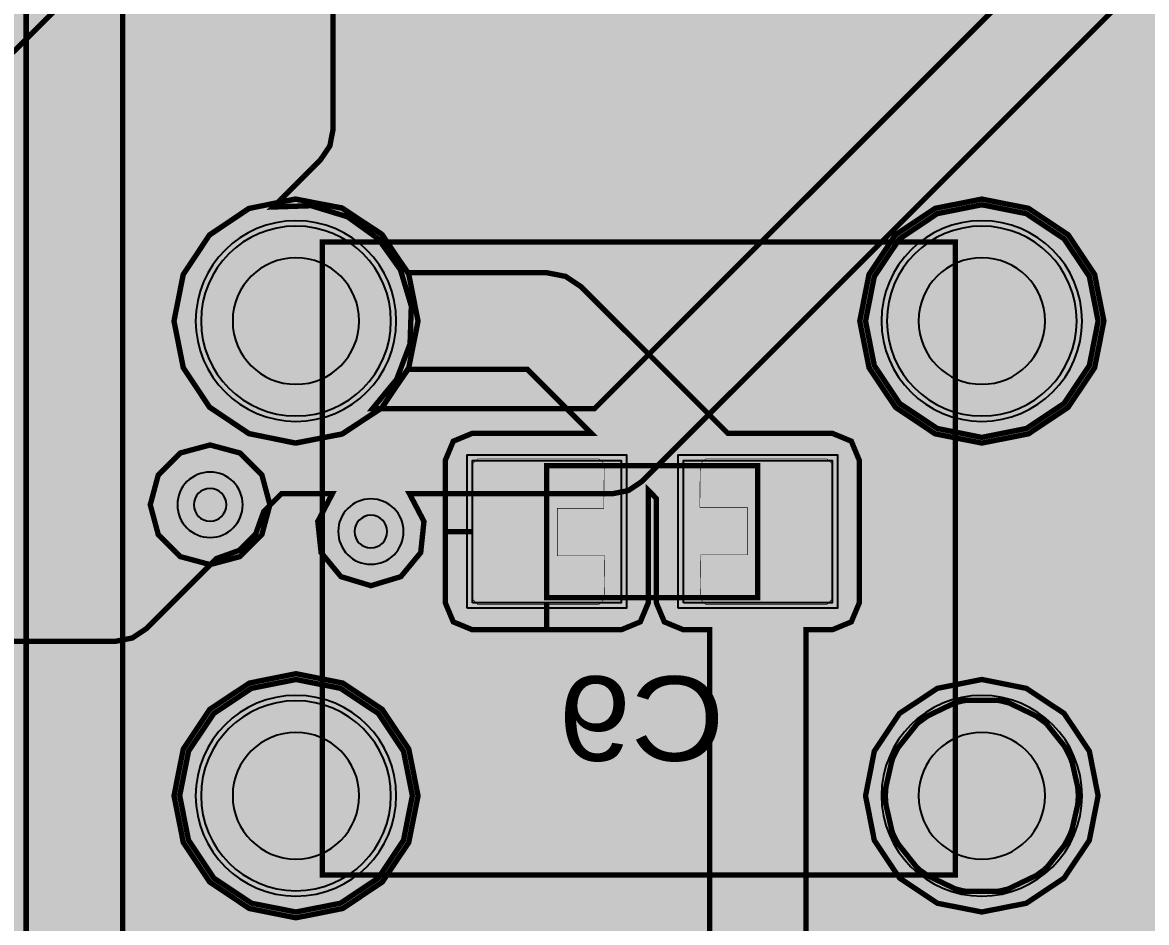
# Model space of a CAD drawing. Header units: millimetres. Extents: x -3.1 to 95.1, y -65.1 to 6.9.
# Drawn here: x 26.92 to 37.58, y -54.76 to -46.23 of the extents above; entities that cross this region are included whole.
import ezdxf
from ezdxf.enums import TextEntityAlignment as Align

# ---------------------------------------------------------------- set-up
doc = ezdxf.new("R2010")
doc.units = ezdxf.units.MM
doc.header["$MEASUREMENT"] = 0
for name, color, linetype, true_color in [('Bottom-Layer', 7, 'Continuous', 0x0000ff), ('Bottom-Paste-Mask-Layer', 7, 'Continuous', 0x800000), ('Bottom-Silkscreen-Layer', 7, 'Continuous', 0x66cc33), ('Bottom-Solder-Mask-Layer', 7, 'Continuous', 0xaa00ff), ('Component-Shape-Layer', 7, 'Continuous', 0x00cccc), ('Hole-Layer', 7, 'Continuous', 0x222222), ('Inner1', 7, 'Continuous', 0x999966), ('Inner2', 7, 'Continuous', 0x008000), ('Multi-Layer', 7, 'Continuous', 0xc0c0c0), ('Top-Layer', 7, 'Continuous', 0xff0000), ('Top-Paste-Mask-Layer', 7, 'Continuous', 0x808080), ('Top-Silkscreen-Layer', 7, 'Continuous', 0xffcc00), ('Top-Solder-Mask-Layer', 7, 'Continuous', 0x800080)]:
    doc.layers.add(name, color=color, linetype=linetype, true_color=true_color)
doc.styles.get("Standard").update_dxf_attribs({"font": 'arial.ttf'})

msp = doc.modelspace()

# ---------------------------------------------------------------- hatches: boundary and pattern name
at = {"layer": 'Bottom-Layer'}
for points in [[(0.836, -26.879), (0.838, -26.021), (1.032, -26.269), (1.332, -26.362), (2.132, -26.362), (2.395, -26.291), (2.589, -26.098), (2.659, -25.834), (2.589, -25.57), (2.395, -25.377), (2.132, -25.306), (1.332, -25.306), (1.032, -25.399), (0.839, -25.645), (0.888, -0.657), (1.11, -0.501), (1.353, -0.381), (93.599, -0.381), (94.615, -1.397), (94.488, -63.754), (93.726, -64.516), (1.27, -64.516), (0.762, -64.008), (0.775, -57.407), (6.35, -57.407), (6.353, -57.404), (6.353, -39.624), (6.35, -39.621), (0.811, -39.621), (0.818, -35.758), (0.922, -35.967), (1.104, -36.111), (1.332, -36.162), (2.132, -36.162), (2.395, -36.091), (2.589, -35.898), (2.659, -35.634), (2.589, -35.37), (2.395, -35.177), (2.132, -35.106), (1.332, -35.106), (1.105, -35.157), (0.922, -35.3), (0.819, -35.508), (0.821, -34.589), (1.959, -34.589), (2.14, -34.514), (2.215, -34.332), (2.215, -34.082), (2.26, -34.053), (2.301, -34.018), (3.243, -33.076), (3.517, -33.036), (3.739, -32.873), (3.857, -32.624), (3.844, -32.348), (3.703, -32.111), (3.466, -31.97), (3.19, -31.957), (2.941, -32.075), (2.778, -32.298), (2.738, -32.571), (2.199, -33.11), (2.105, -32.989), (1.959, -32.943), (0.824, -32.943), (0.825, -32.589), (1.959, -32.589), (2.14, -32.514), (2.215, -32.332), (2.215, -31.2), (2.14, -31.018), (1.959, -30.943), (0.828, -30.943), (0.829, -30.525), (1.959, -30.525), (2.095, -30.486), (2.189, -30.38), (3.246, -31.437), (3.286, -31.711), (3.449, -31.933), (3.698, -32.051), (3.974, -32.038), (4.211, -31.897), (4.352, -31.66), (4.365, -31.384), (4.247, -31.135), (4.025, -30.972), (3.751, -30.933), (2.268, -29.45), (2.243, -29.426), (2.215, -29.406), (2.215, -29.136), (2.14, -28.954), (1.959, -28.879), (0.832, -28.879), (0.833, -28.525), (1.959, -28.525), (2.14, -28.45), (2.215, -28.268), (2.215, -27.136), (2.14, -26.954), (1.959, -26.879)], [(23.164, -39.116), (23.199, -39.291), (23.298, -39.44), (23.926, -40.068), (23.926, -52.498), (23.831, -52.709), (23.828, -52.941), (23.918, -53.155), (23.808, -53.191), (23.708, -53.251), (23.449, -53.15), (23.175, -53.202), (22.97, -53.389), (22.895, -53.657), (22.973, -53.924), (23.18, -54.11), (23.454, -54.158), (23.712, -54.055), (23.922, -54.149), (24.152, -54.14), (24.355, -54.03), (24.487, -53.841), (24.523, -53.614), (24.454, -53.394), (24.724, -53.285), (24.904, -53.057), (24.947, -52.769), (24.842, -52.498), (24.842, -39.878), (24.827, -39.762), (24.783, -39.654), (26.959, -41.83), (26.959, -59.012), (26.711, -59.012), (26.53, -59.087), (26.454, -59.269), (26.454, -60.619), (26.53, -60.8), (26.711, -60.875), (26.959, -60.875), (26.959, -60.903), (26.866, -61.21), (26.954, -61.518), (23.592, -61.518), (23.68, -61.196), (23.572, -60.88), (23.572, -59.182), (23.537, -59.007), (23.438, -58.859), (20.515, -55.936), (20.787, -55.895), (21.008, -55.731), (21.125, -55.482), (21.111, -55.207), (20.97, -54.971), (20.734, -54.83), (20.459, -54.816), (20.21, -54.933), (20.046, -55.154), (20.005, -55.426), (19.864, -55.285), (19.735, -55.005), (19.48, -54.833), (19.172, -54.821), (18.903, -54.972), (18.753, -55.24), (18.765, -55.548), (18.937, -55.804), (19.217, -55.932), (22.657, -59.372), (22.657, -60.88), (22.548, -61.196), (22.636, -61.518), (20.798, -61.518), (20.879, -61.307), (20.871, -61.08), (20.774, -60.875), (21.009, -60.875), (21.19, -60.8), (21.266, -60.619), (21.266, -59.269), (21.19, -59.087), (21.009, -59.012), (20.02, -59.012), (19.104, -58.097), (18.956, -57.997), (18.781, -57.963), (15.952, -57.962), (15.952, -55.452), (16.059, -55.163), (15.999, -54.861), (15.79, -54.635), (15.494, -54.551), (15.198, -54.635), (14.989, -54.861), (14.929, -55.163), (15.036, -55.452), (15.036, -58.166), (15.071, -58.341), (15.17, -58.49), (15.424, -58.744), (15.573, -58.843), (15.748, -58.878), (18.591, -58.878), (18.726, -59.012), (17.599, -59.012), (17.418, -59.087), (17.342, -59.269), (17.342, -60.619), (17.418, -60.8), (17.599, -60.875), (19.009, -60.875), (19.19, -60.8), (19.266, -60.619), (19.266, -59.552), (19.342, -59.629), (19.342, -60.619), (19.418, -60.8), (19.599, -60.875), (19.846, -60.875), (19.846, -60.903), (19.754, -61.21), (19.842, -61.518), (14.16, -61.518), (13.412, -60.77), (13.412, -58.928), (13.377, -58.753), (13.278, -58.604), (12.77, -58.097), (12.621, -57.997), (12.446, -57.963), (12.013, -57.963), (11.724, -57.855), (11.422, -57.915), (11.196, -58.124), (11.112, -58.42), (11.196, -58.716), (11.422, -58.925), (11.724, -58.985), (12.013, -58.878), (12.257, -58.878), (12.496, -59.118), (12.496, -60.96), (12.531, -61.135), (12.63, -61.284), (13.646, -62.3), (13.795, -62.399), (13.97, -62.434), (30.48, -62.434), (30.655, -62.399), (30.804, -62.3), (34.217, -58.886), (34.316, -58.738), (34.351, -58.563), (34.351, -51.985), (34.598, -51.985), (34.779, -51.91), (34.855, -51.729), (34.855, -50.379), (34.779, -50.197), (34.598, -50.122), (33.608, -50.122), (32.221, -48.735), (32.072, -48.635), (31.897, -48.601), (30.578, -48.601), (30.324, -48.231), (29.948, -47.985), (29.507, -47.902), (29.067, -47.992), (28.695, -48.244), (28.447, -48.618), (28.36, -49.058), (28.447, -49.499), (28.695, -49.873), (29.067, -50.124), (29.507, -50.215), (29.948, -50.131), (30.324, -49.886), (30.578, -49.516), (31.708, -49.516), (32.314, -50.122), (31.188, -50.122), (31.007, -50.197), (30.931, -50.379), (30.931, -51.729), (31.007, -51.91), (31.188, -51.985), (32.598, -51.985), (32.779, -51.91), (32.855, -51.729), (32.855, -50.663), (32.931, -50.74), (32.931, -51.729), (33.007, -51.91), (33.188, -51.985), (33.436, -51.985), (33.436, -58.373), (30.29, -61.518), (27.91, -61.518), (27.991, -61.307), (27.983, -61.08), (27.886, -60.875), (28.121, -60.875), (28.302, -60.8), (28.378, -60.619), (28.378, -59.269), (28.302, -59.087), (28.121, -59.012), (27.874, -59.012), (27.874, -46.029), (28.113, -46.006), (28.321, -45.885), (28.564, -46.016), (28.84, -46.016), (29.083, -45.885), (29.352, -46.021), (29.652, -46), (29.9, -45.828), (30.024, -45.553), (30.042, -45.536), (30.141, -45.387), (30.176, -45.212), (30.176, -33.464), (39.052, -24.588), (43.18, -24.588), (43.355, -24.553), (43.504, -24.454), (47.077, -20.88), (47.357, -20.752), (47.529, -20.496), (47.541, -20.188), (47.391, -19.919), (47.122, -19.769), (46.814, -19.781), (46.559, -19.953), (46.43, -20.233), (42.991, -23.673), (42.507, -23.673), (44.537, -21.642), (44.817, -21.514), (44.989, -21.258), (45.001, -20.95), (44.851, -20.682), (44.582, -20.531), (44.274, -20.544), (44.019, -20.715), (43.89, -20.995), (42.727, -22.158), (42.669, -21.841), (42.447, -21.607), (42.133, -21.532), (41.83, -21.641), (37.846, -21.641), (37.671, -21.675), (37.523, -21.775), (31.551, -27.746), (31.513, -27.472), (31.349, -27.25), (31.1, -27.131), (30.824, -27.144), (30.587, -27.285), (30.446, -27.522), (30.433, -27.798), (30.552, -28.047), (30.774, -28.211), (31.048, -28.249), (27.617, -31.681), (27.517, -31.829), (27.483, -32.004), (27.483, -41.059), (24.944, -38.521), (24.835, -38.265), (24.617, -38.092), (24.344, -38.043), (24.08, -38.13), (24.08, -33.02), (24.045, -32.845), (23.946, -32.696), (22.326, -31.077), (22.326, -16.424), (22.723, -16.214), (23.004, -15.864), (23.123, -15.431), (23.06, -14.987), (22.826, -14.604), (22.459, -14.345), (22.019, -14.254), (21.719, -14.254), (21.279, -14.345), (20.912, -14.604), (20.678, -14.987), (20.615, -15.431), (20.733, -15.864), (21.014, -16.214), (21.411, -16.424), (21.411, -31.267), (21.446, -31.442), (21.545, -31.59), (23.164, -33.21)], [(34.859, -49.058), (34.947, -49.501), (35.198, -49.876), (35.573, -50.127), (36.016, -50.215), (36.459, -50.127), (36.834, -49.876), (37.085, -49.501), (37.173, -49.058), (37.085, -48.616), (36.834, -48.24), (36.459, -47.99), (36.016, -47.902), (35.573, -47.99), (35.198, -48.24), (34.947, -48.616)], [(28.616, -49.058, 1), (30.416, -49.058, 1)], [(35.116, -49.058, 1), (36.916, -49.058, 1)], [(28.135, -50.8), (28.211, -51.083), (28.419, -51.291), (28.702, -51.367), (28.985, -51.291), (29.193, -51.083), (29.269, -50.8), (29.193, -50.517), (28.985, -50.309), (28.702, -50.233), (28.419, -50.309), (28.211, -50.517)], [(31.188, -51.729), (31.188, -50.379), (32.598, -50.379), (32.598, -51.729)], [(33.188, -51.729), (33.188, -50.379), (34.598, -50.379), (34.598, -51.729)], [(28.36, -53.558), (28.448, -54.001), (28.698, -54.376), (29.074, -54.627), (29.516, -54.715), (29.959, -54.627), (30.334, -54.376), (30.585, -54.001), (30.673, -53.558), (30.585, -53.115), (30.334, -52.74), (29.959, -52.49), (29.516, -52.401), (29.074, -52.49), (28.698, -52.74), (28.448, -53.115)], [(28.616, -53.558, 1), (30.416, -53.558, 1)], [(35.088, -53.558), (35.18, -53.961), (35.437, -54.284), (35.81, -54.463), (36.222, -54.463), (36.595, -54.284), (36.852, -53.961), (36.944, -53.558), (36.852, -53.155), (36.595, -52.833), (36.222, -52.653), (35.81, -52.653), (35.437, -52.833), (35.18, -53.155)], [(35.116, -53.558, 1), (36.916, -53.558, 1)]]:
    msp.add_hatch(color=256, dxfattribs=at).paths.add_polyline_path(points)
at = {"layer": 'Bottom-Paste-Mask-Layer'}
for points in [[(28.616, -49.058, 1), (30.416, -49.058, 1)], [(35.116, -49.058, 1), (36.916, -49.058, 1)], [(31.188, -50.414), (31.188, -51.694), (31.238, -51.744), (32.388, -51.744), (32.438, -51.694), (32.443, -51.284), (31.993, -51.284), (31.993, -50.834), (32.433, -50.834), (32.438, -50.414), (32.388, -50.364), (31.238, -50.364)], [(31.188, -50.414), (31.188, -51.694), (31.238, -51.744), (32.388, -51.744), (32.438, -51.694), (32.443, -51.284), (31.993, -51.284), (31.993, -50.834), (32.433, -50.834), (32.438, -50.414), (32.388, -50.364), (31.238, -50.364)], [(34.598, -51.694), (34.598, -50.414), (34.548, -50.364), (33.398, -50.364), (33.348, -50.414), (33.343, -50.824), (33.793, -50.824), (33.793, -51.274), (33.353, -51.274), (33.348, -51.694), (33.398, -51.744), (34.548, -51.744)], [(34.598, -51.694), (34.598, -50.414), (34.548, -50.364), (33.398, -50.364), (33.348, -50.414), (33.343, -50.824), (33.793, -50.824), (33.793, -51.274), (33.353, -51.274), (33.348, -51.694), (33.398, -51.744), (34.548, -51.744)], [(28.616, -53.558, 1), (30.416, -53.558, 1)], [(35.116, -53.558, 1), (36.916, -53.558, 1)]]:
    msp.add_hatch(color=256, dxfattribs=at).paths.add_polyline_path(points)
at = {"layer": 'Bottom-Solder-Mask-Layer'}
for points in [[(28.565, -49.058, 1), (30.467, -49.058, 1)], [(35.065, -49.058, 1), (36.967, -49.058, 1)], [(31.137, -51.78), (31.137, -50.328), (32.649, -50.328), (32.649, -51.78)], [(33.137, -51.78), (33.137, -50.328), (34.649, -50.328), (34.649, -51.78)], [(28.565, -53.558, 1), (30.467, -53.558, 1)], [(35.065, -53.558, 1), (36.967, -53.558, 1)]]:
    msp.add_hatch(color=256, dxfattribs=at).paths.add_polyline_path(points)
at = {"layer": 'Hole-Layer'}
for points in [[(28.916, -49.058, 1), (30.116, -49.058, 1)], [(35.416, -49.058, 1), (36.616, -49.058, 1)], [(28.916, -53.558, 1), (30.116, -53.558, 1)], [(35.416, -53.558, 1), (36.616, -53.558, 1)]]:
    msp.add_hatch(color=256, dxfattribs=at).paths.add_polyline_path(points)
at = {"layer": 'Inner2'}
for points in [[(0.787, -39.621), (0.814, -25.941), (0.914, -26.158), (1.099, -26.308), (1.332, -26.362), (2.132, -26.362), (2.395, -26.291), (2.589, -26.098), (2.659, -25.834), (2.589, -25.57), (2.395, -25.377), (2.132, -25.306), (1.332, -25.306), (1.1, -25.36), (0.915, -25.51), (0.815, -25.726), (0.865, -0.677), (1.131, -0.488), (1.428, -0.353), (93.572, -0.353), (93.575, -0.354), (93.577, -0.355), (94.591, -1.369), (94.465, -63.726), (93.703, -64.488), (1.247, -64.488), (0.739, -63.98), (0.752, -57.407), (6.35, -57.407), (6.353, -57.404), (6.353, -39.624), (6.35, -39.621)], [(28.36, -49.058), (28.448, -49.501), (28.698, -49.876), (29.074, -50.127), (29.516, -50.215), (29.959, -50.127), (30.334, -49.876), (30.585, -49.501), (30.673, -49.058), (30.585, -48.616), (30.334, -48.24), (29.959, -47.99), (29.516, -47.902), (29.074, -47.99), (28.698, -48.24), (28.448, -48.616)], [(34.859, -49.058), (34.947, -49.501), (35.198, -49.876), (35.573, -50.127), (36.016, -50.215), (36.459, -50.127), (36.834, -49.876), (37.085, -49.501), (37.173, -49.058), (37.085, -48.616), (36.834, -48.24), (36.459, -47.99), (36.016, -47.902), (35.573, -47.99), (35.198, -48.24), (34.947, -48.616)], [(28.135, -50.8), (28.211, -51.083), (28.419, -51.291), (28.702, -51.367), (28.985, -51.291), (29.193, -51.083), (29.269, -50.8), (29.193, -50.517), (28.985, -50.309), (28.702, -50.233), (28.419, -50.309), (28.211, -50.517)], [(28.36, -53.558), (28.448, -54.001), (28.698, -54.376), (29.074, -54.627), (29.516, -54.715), (29.959, -54.627), (30.334, -54.376), (30.585, -54.001), (30.673, -53.558), (30.585, -53.115), (30.334, -52.74), (29.959, -52.49), (29.516, -52.401), (29.074, -52.49), (28.698, -52.74), (28.448, -53.115)], [(35.088, -53.558), (35.18, -53.961), (35.437, -54.284), (35.81, -54.463), (36.222, -54.463), (36.595, -54.284), (36.852, -53.961), (36.944, -53.558), (36.852, -53.155), (36.595, -52.833), (36.222, -52.653), (35.81, -52.653), (35.437, -52.833), (35.18, -53.155)]]:
    msp.add_hatch(color=256, dxfattribs=at).paths.add_polyline_path(points)
at = {"layer": 'Multi-Layer'}
for points in [[(28.616, -49.058, 1), (30.416, -49.058, 1)], [(28.616, -49.058, 1), (30.416, -49.058, 1)], [(28.616, -49.058, 1), (30.416, -49.058, 1)], [(35.116, -49.058, 1), (36.916, -49.058, 1)], [(35.116, -49.058, 1), (36.916, -49.058, 1)], [(35.116, -49.058, 1), (36.916, -49.058, 1)], [(28.616, -53.558, 1), (30.416, -53.558, 1)], [(28.616, -53.558, 1), (30.416, -53.558, 1)], [(28.616, -53.558, 1), (30.416, -53.558, 1)], [(35.116, -53.558, 1), (36.916, -53.558, 1)], [(35.116, -53.558, 1), (36.916, -53.558, 1)], [(35.116, -53.558, 1), (36.916, -53.558, 1)]]:
    msp.add_hatch(color=256, dxfattribs=at).paths.add_polyline_path(points)
at = {"layer": 'Top-Layer'}
for points in [[(14.478, -27.178), (28.527, -27.178), (28.539, -27.682), (28.01, -27.682), (27.867, -27.741), (27.807, -27.884), (27.807, -28.984), (27.867, -29.127), (28.01, -29.187), (30.51, -29.187), (30.653, -29.127), (30.712, -28.984), (30.712, -28.844), (31.621, -28.848), (31.621, -29.123), (31.68, -29.266), (31.823, -29.325), (33.233, -29.325), (33.376, -29.266), (33.435, -29.123), (33.435, -27.773), (33.376, -27.63), (33.233, -27.57), (31.823, -27.57), (31.68, -27.63), (31.621, -27.773), (31.621, -28.041), (31.391, -28.04), (31.391, -28.002), (31.496, -27.757), (31.463, -27.492), (31.301, -27.28), (31.055, -27.178), (40.64, -27.178), (40.64, -12.192), (53.532, -12.192), (55.141, -13.802), (55.141, -15.559), (55.033, -15.631), (54.991, -15.754), (54.991, -17.355), (55.033, -17.478), (55.141, -17.55), (55.141, -20.235), (54.697, -20.679), (52.763, -20.679), (52.816, -20.646), (52.863, -20.605), (53.629, -19.839), (53.717, -19.708), (53.748, -19.554), (53.748, -17.55), (53.855, -17.478), (53.897, -17.355), (53.897, -16.571), (53.972, -16.447), (53.998, -16.305), (53.998, -14.794), (54.104, -14.532), (54.055, -14.254), (53.866, -14.044), (53.594, -13.966), (53.322, -14.044), (53.133, -14.254), (53.085, -14.532), (53.191, -14.794), (53.191, -15.552), (52.994, -15.552), (52.863, -15.6), (52.794, -15.72), (52.744, -15.618), (52.648, -15.559), (52.648, -14.875), (52.807, -14.65), (52.826, -14.374), (52.699, -14.129), (52.463, -13.985), (52.187, -13.984), (51.95, -14.127), (51.823, -14.372), (51.841, -14.648), (51.841, -15.559), (51.744, -15.618), (51.694, -15.719), (51.625, -15.599), (51.495, -15.552), (50.794, -15.552), (50.651, -15.611), (50.591, -15.754), (50.591, -17.355), (50.651, -17.498), (50.794, -17.557), (51.495, -17.557), (51.625, -17.51), (51.694, -17.39), (51.744, -17.491), (51.841, -17.55), (51.841, -18.201), (51.395, -18.647), (49.784, -18.647), (49.63, -18.677), (49.499, -18.765), (49.214, -19.049), (48.955, -19.159), (48.793, -19.388), (48.776, -19.669), (48.91, -19.917), (47.306, -19.917), (47.073, -19.814), (46.82, -19.837), (46.608, -19.978), (46.491, -20.204), (46.497, -20.458), (46.624, -20.679), (44.766, -20.679), (44.504, -20.573), (44.226, -20.621), (44.016, -20.81), (43.938, -21.082), (44.016, -21.354), (44.226, -21.543), (44.504, -21.592), (44.766, -21.486), (54.864, -21.485), (55.018, -21.455), (55.149, -21.367), (55.829, -20.687), (55.917, -20.556), (55.948, -20.402), (55.948, -17.55), (56.044, -17.491), (56.094, -17.389), (56.163, -17.509), (56.294, -17.557), (56.995, -17.557), (57.125, -17.509), (57.194, -17.389), (57.244, -17.491), (57.341, -17.55), (57.341, -20.575), (56.221, -21.695), (42.48, -21.695), (42.218, -21.588), (41.94, -21.637), (41.73, -21.826), (41.652, -22.098), (41.73, -22.37), (41.94, -22.559), (42.218, -22.608), (42.48, -22.501), (56.388, -22.501), (56.542, -22.471), (56.673, -22.383), (58.029, -21.027), (58.117, -20.896), (58.148, -20.742), (58.148, -17.55), (58.244, -17.491), (58.294, -17.389), (58.363, -17.509), (58.494, -17.557), (59.195, -17.557), (59.325, -17.51), (59.394, -17.39), (59.463, -17.51), (59.594, -17.557), (60.295, -17.557), (60.438, -17.498), (60.497, -17.355), (60.497, -16.548), (60.568, -16.66), (60.694, -16.704), (62.494, -16.704), (62.637, -16.645), (62.697, -16.502), (62.697, -16.352), (62.992, -16.352), (63.294, -16.271), (63.515, -16.05), (63.596, -15.748), (63.515, -15.446), (63.294, -15.225), (62.992, -15.144), (62.697, -15.144), (62.697, -14.901), (62.637, -14.758), (62.494, -14.699), (60.694, -14.699), (60.551, -14.758), (60.492, -14.901), (60.492, -15.708), (60.42, -15.596), (60.295, -15.552), (59.594, -15.552), (59.463, -15.599), (59.394, -15.719), (59.325, -15.599), (59.195, -15.552), (58.494, -15.552), (58.363, -15.6), (58.294, -15.72), (58.244, -15.618), (58.148, -15.559), (58.148, -15.392), (58.162, -15.147), (58.062, -14.924), (58.062, -14.478), (58.031, -14.324), (57.943, -14.193), (55.943, -12.192), (66.548, -12.192), (66.548, -29.132), (61.539, -34.141), (39.497, -34.141), (39.498, -34.125), (39.499, -34.11), (39.499, -32.978), (39.44, -32.835), (39.296, -32.775), (37.919, -32.775), (37.776, -32.835), (37.717, -32.978), (37.717, -34.11), (37.717, -34.125), (37.719, -34.141), (34.925, -34.141), (34.926, -34.125), (34.927, -34.11), (34.927, -32.978), (34.868, -32.835), (34.725, -32.775), (34.476, -32.775), (34.548, -32.518), (34.482, -32.259), (34.294, -32.069), (34.036, -32), (33.778, -32.069), (33.59, -32.259), (33.524, -32.518), (33.596, -32.775), (33.348, -32.775), (33.262, -32.794), (33.193, -32.847), (33.054, -32.573), (32.812, -32.385), (32.512, -32.318), (30.625, -32.318), (30.57, -32.291), (30.51, -32.282), (28.01, -32.282), (27.867, -32.341), (27.807, -32.484), (27.807, -33.584), (27.867, -33.727), (28.01, -33.786), (30.51, -33.786), (30.59, -33.77), (30.658, -33.722), (32.512, -33.722), (32.769, -33.674), (32.99, -33.535), (33.145, -33.324), (33.145, -34.11), (33.146, -34.125), (33.147, -34.141), (22.86, -34.141), (22.706, -34.171), (22.575, -34.259), (19.014, -37.82), (18.926, -37.951), (18.896, -38.105), (18.896, -38.812), (18.849, -38.812), (18.739, -38.844), (18.664, -38.932), (18.589, -38.844), (18.479, -38.812), (17.579, -38.812), (17.469, -38.844), (17.394, -38.932), (17.319, -38.844), (17.209, -38.812), (16.309, -38.812), (16.199, -38.844), (16.124, -38.932), (16.049, -38.844), (15.939, -38.812), (15.039, -38.812), (14.929, -38.844), (14.854, -38.932), (14.779, -38.844), (14.669, -38.812), (13.769, -38.812), (13.659, -38.844), (13.584, -38.932), (13.509, -38.844), (13.399, -38.812), (12.499, -38.812), (12.389, -38.844), (12.314, -38.932), (12.239, -38.844), (12.129, -38.812), (11.229, -38.812), (11.119, -38.844), (11.044, -38.932), (10.969, -38.844), (10.859, -38.812), (9.959, -38.812), (9.849, -38.844), (9.774, -38.932), (9.699, -38.844), (9.589, -38.812), (8.689, -38.812), (8.579, -38.844), (8.504, -38.932), (8.429, -38.844), (8.319, -38.812), (7.419, -38.812), (7.276, -38.871), (7.216, -39.014), (7.216, -40.514), (7.23, -40.586), (7.268, -40.649), (7.27, -41.404), (7.352, -41.706), (7.574, -41.926), (7.876, -42.006), (8.178, -41.924), (8.398, -41.702), (8.478, -41.4), (8.476, -40.642), (8.491, -40.62), (8.504, -40.596), (8.579, -40.684), (8.689, -40.716), (9.589, -40.716), (9.699, -40.684), (9.774, -40.596), (9.849, -40.684), (9.959, -40.716), (10.859, -40.716), (10.969, -40.684), (11.044, -40.596), (11.119, -40.684), (11.229, -40.716), (12.129, -40.716), (12.239, -40.684), (12.314, -40.596), (12.389, -40.684), (12.499, -40.716), (13.399, -40.716), (13.509, -40.684), (13.584, -40.596), (13.659, -40.684), (13.769, -40.716), (14.669, -40.716), (14.779, -40.684), (14.854, -40.596), (14.929, -40.684), (15.039, -40.716), (15.939, -40.716), (16.049, -40.684), (16.124, -40.596), (16.199, -40.684), (16.309, -40.716), (17.209, -40.716), (17.319, -40.684), (17.394, -40.596), (17.469, -40.684), (17.579, -40.716), (18.479, -40.716), (18.589, -40.684), (18.664, -40.596), (18.739, -40.684), (18.849, -40.716), (19.749, -40.716), (19.859, -40.684), (19.934, -40.596), (20.009, -40.684), (20.119, -40.716), (21.019, -40.716), (21.129, -40.684), (21.204, -40.596), (21.279, -40.684), (21.389, -40.716), (22.289, -40.716), (22.399, -40.684), (22.474, -40.596), (22.549, -40.684), (22.659, -40.716), (23.559, -40.716), (23.669, -40.684), (23.744, -40.596), (23.819, -40.684), (23.929, -40.716), (24.829, -40.716), (24.972, -40.657), (25.031, -40.514), (25.031, -39.014), (24.981, -38.88), (24.854, -38.813), (24.895, -38.565), (24.813, -38.328), (24.628, -38.157), (24.385, -38.096), (24.141, -38.157), (23.956, -38.327), (23.873, -38.564), (23.914, -38.812), (23.812, -38.848), (23.744, -38.932), (23.669, -38.844), (23.559, -38.812), (22.659, -38.812), (22.549, -38.844), (22.474, -38.932), (22.399, -38.844), (22.289, -38.812), (21.389, -38.812), (21.279, -38.844), (21.204, -38.932), (21.129, -38.844), (21.019, -38.812), (20.119, -38.812), (20.009, -38.844), (19.934, -38.932), (19.859, -38.844), (19.749, -38.812), (19.702, -38.812), (19.702, -38.272), (23.027, -34.947), (33.147, -34.947), (33.146, -34.963), (33.145, -34.978), (33.145, -35.372), (31.465, -37.053), (31.377, -37.184), (31.347, -37.338), (31.347, -38.338), (31.377, -38.492), (31.465, -38.623), (32.334, -39.493), (32.334, -40.249), (32.394, -40.392), (32.537, -40.452), (33.537, -40.452), (33.586, -40.445), (33.633, -40.427), (33.633, -40.999), (33.295, -41.337), (32.537, -41.337), (32.394, -41.396), (32.334, -41.539), (32.334, -42.789), (32.394, -42.932), (32.537, -42.992), (33.537, -42.992), (33.68, -42.932), (33.739, -42.789), (33.739, -42.033), (34.321, -41.451), (34.409, -41.32), (34.44, -41.166), (34.44, -40.427), (34.487, -40.445), (34.537, -40.452), (35.537, -40.452), (35.68, -40.392), (35.739, -40.249), (35.739, -40.028), (36.26, -40.028), (36.522, -40.134), (36.8, -40.085), (37.011, -39.896), (37.089, -39.624), (37.011, -39.352), (36.8, -39.163), (36.522, -39.114), (36.26, -39.221), (35.739, -39.221), (35.739, -38.999), (35.68, -38.856), (35.537, -38.797), (34.537, -38.797), (34.487, -38.803), (34.44, -38.822), (34.44, -38.012), (36.128, -36.313), (37.011, -36.313), (37.154, -36.253), (37.213, -36.11), (37.213, -34.978), (37.212, -34.963), (37.211, -34.947), (37.719, -34.947), (37.717, -34.963), (37.717, -34.978), (37.717, -36.11), (37.776, -36.253), (37.919, -36.313), (38.205, -36.313), (38.205, -41.997), (37.171, -43.031), (34.256, -43.031), (34.101, -43.061), (33.971, -43.149), (33.319, -43.801), (32.334, -43.801), (32.191, -43.86), (32.132, -44.003), (32.132, -45.403), (32.191, -45.546), (32.334, -45.605), (33.635, -45.605), (33.778, -45.546), (33.837, -45.403), (33.837, -44.423), (34.232, -44.028), (34.232, -45.403), (34.292, -45.546), (34.435, -45.605), (35.735, -45.605), (35.878, -45.546), (35.938, -45.403), (35.938, -45.108), (36.514, -45.108), (36.793, -45.215), (37.085, -45.149), (32.345, -49.889), (30.241, -49.889), (30.47, -49.611), (30.597, -49.275), (30.609, -48.916), (30.506, -48.572), (30.297, -48.28), (30.005, -48.07), (29.661, -47.965), (29.302, -47.977), (29.749, -47.529), (29.837, -47.398), (29.867, -47.244), (29.867, -45.782), (29.971, -45.544), (29.944, -45.285), (29.794, -45.074), (29.559, -44.962), (29.3, -44.981), (29.083, -45.123), (28.911, -44.998), (28.702, -44.954), (28.493, -44.998), (28.321, -45.123), (28.104, -44.981), (27.845, -44.962), (27.61, -45.074), (27.46, -45.285), (27.433, -45.544), (27.537, -45.782), (27.537, -45.807), (26.612, -46.732), (26.612, -46.159), (26.579, -46.049), (26.491, -45.974), (26.579, -45.899), (26.612, -45.789), (26.612, -44.889), (26.579, -44.779), (26.491, -44.704), (26.579, -44.629), (26.612, -44.519), (26.612, -43.619), (26.579, -43.509), (26.491, -43.434), (26.579, -43.359), (26.612, -43.249), (26.612, -42.349), (26.574, -42.231), (26.475, -42.158), (26.553, -42.083), (26.582, -41.979), (26.582, -41.079), (26.522, -40.936), (26.379, -40.877), (24.879, -40.877), (24.736, -40.936), (24.677, -41.079), (24.677, -41.979), (24.714, -42.097), (24.814, -42.171), (24.735, -42.245), (24.707, -42.349), (24.707, -43.249), (24.739, -43.359), (24.827, -43.434), (24.739, -43.509), (24.707, -43.619), (24.707, -44.519), (24.739, -44.629), (24.827, -44.704), (24.739, -44.779), (24.707, -44.889), (24.707, -45.789), (24.739, -45.899), (24.827, -45.974), (24.739, -46.049), (24.707, -46.159), (24.707, -47.059), (24.739, -47.169), (24.827, -47.244), (24.739, -47.319), (24.707, -47.429), (24.707, -48.329), (24.739, -48.439), (24.827, -48.514), (24.739, -48.589), (24.707, -48.699), (24.707, -49.599), (24.739, -49.709), (24.827, -49.784), (24.739, -49.859), (24.707, -49.969), (24.707, -50.869), (24.739, -50.979), (24.827, -51.054), (24.739, -51.129), (24.707, -51.239), (24.707, -52.139), (24.739, -52.249), (24.827, -52.324), (24.765, -52.367), (24.723, -52.429), (24.7, -52.429), (24.465, -52.326), (24.21, -52.35), (23.998, -52.495), (23.883, -52.724), (23.893, -52.98), (24.026, -53.199), (23.855, -53.229), (23.708, -53.321), (23.491, -53.211), (23.248, -53.229), (23.049, -53.371), (22.953, -53.595), (22.988, -53.836), (23.142, -54.025), (23.169, -54.096), (23.214, -54.156), (23.304, -54.247), (23.304, -54.315), (23.313, -54.383), (23.339, -54.446), (23.339, -55.845), (22.921, -56.262), (22.9, -56.286), (22.882, -56.311), (22.659, -56.311), (22.549, -56.344), (22.474, -56.432), (22.399, -56.344), (22.289, -56.311), (22.242, -56.311), (22.242, -54.164), (22.349, -53.902), (22.3, -53.624), (22.111, -53.414), (21.839, -53.336), (21.567, -53.414), (21.378, -53.624), (21.329, -53.902), (21.436, -54.164), (21.436, -56.311), (21.389, -56.311), (21.279, -56.344), (21.204, -56.432), (21.129, -56.344), (21.019, -56.311), (20.972, -56.311), (20.972, -55.688), (21.079, -55.426), (21.03, -55.148), (20.841, -54.938), (20.569, -54.86), (20.297, -54.938), (20.108, -55.148), (20.059, -55.426), (20.166, -55.688), (20.166, -56.311), (20.119, -56.311), (20.009, -56.344), (19.934, -56.432), (19.859, -56.344), (19.749, -56.311), (19.707, -56.311), (19.707, -55.688), (19.814, -55.426), (19.765, -55.148), (19.576, -54.938), (19.304, -54.86), (19.032, -54.938), (18.843, -55.148), (18.794, -55.426), (18.901, -55.688), (18.901, -56.311), (18.849, -56.311), (18.739, -56.344), (18.664, -56.432), (18.589, -56.344), (18.479, -56.311), (17.579, -56.311), (17.469, -56.344), (17.394, -56.432), (17.319, -56.344), (17.209, -56.311), (17.162, -56.311), (17.162, -55.688), (17.269, -55.426), (17.22, -55.148), (17.031, -54.938), (16.759, -54.86), (16.487, -54.938), (16.298, -55.148), (16.249, -55.426), (16.356, -55.688), (16.356, -56.311), (16.309, -56.311), (16.199, -56.344), (16.124, -56.432), (16.049, -56.344), (15.939, -56.311), (15.039, -56.311), (14.929, -56.344), (14.854, -56.432), (14.779, -56.344), (14.669, -56.311), (13.769, -56.311), (13.659, -56.344), (13.584, -56.432), (13.522, -56.353), (13.429, -56.314), (13.457, -56.071), (13.37, -55.842), (13.187, -55.68), (12.949, -55.622), (12.711, -55.68), (12.528, -55.842), (12.44, -56.071), (12.469, -56.314), (12.376, -56.353), (12.314, -56.432), (12.239, -56.344), (12.129, -56.311), (11.229, -56.311), (11.119, -56.344), (11.044, -56.432), (10.969, -56.344), (10.859, -56.311), (10.812, -56.311), (10.812, -56.306), (11.597, -55.521), (15.178, -55.521), (15.44, -55.628), (15.718, -55.579), (15.929, -55.39), (16.006, -55.118), (15.929, -54.846), (15.718, -54.657), (15.44, -54.608), (15.178, -54.715), (11.43, -54.715), (11.276, -54.745), (11.145, -54.833), (10.124, -55.854), (10.036, -55.985), (10.006, -56.139), (10.006, -56.311), (9.959, -56.311), (9.816, -56.371), (9.757, -56.514), (9.757, -58.014), (9.816, -58.157), (9.959, -58.216), (10.006, -58.216), (10.006, -58.399), (10.036, -58.554), (10.124, -58.684), (11.185, -59.746), (11.185, -60.633), (11.245, -60.776), (11.388, -60.835), (12.52, -60.835), (12.663, -60.776), (12.723, -60.633), (12.723, -59.256), (12.663, -59.112), (12.52, -59.053), (11.634, -59.053), (11.467, -58.887), (11.769, -58.925), (12.039, -58.785), (12.182, -58.517), (12.149, -58.215), (12.247, -58.178), (12.314, -58.096), (12.389, -58.184), (12.499, -58.216), (13.399, -58.216), (13.509, -58.184), (13.584, -58.096), (13.652, -58.179), (13.754, -58.216), (13.713, -58.464), (13.796, -58.701), (13.981, -58.871), (14.225, -58.933), (14.468, -58.871), (14.653, -58.7), (14.735, -58.463), (14.694, -58.215), (14.789, -58.177), (14.854, -58.096), (14.929, -58.184), (15.039, -58.216), (15.939, -58.216), (16.049, -58.184), (16.124, -58.096), (16.199, -58.184), (16.309, -58.216), (17.209, -58.216), (17.319, -58.184), (17.394, -58.096), (17.469, -58.184), (17.579, -58.216), (17.768, -58.216), (18.257, -58.705), (18.388, -58.793), (18.542, -58.823), (21.478, -58.823), (21.354, -59.033), (21.34, -59.276), (21.441, -59.498), (21.441, -59.57), (21.128, -59.57), (20.985, -59.629), (20.926, -59.772), (20.926, -61.132), (20.985, -61.275), (21.128, -61.335), (22.358, -61.335), (22.501, -61.275), (22.56, -61.132), (22.56, -59.772), (22.501, -59.629), (22.358, -59.57), (22.247, -59.57), (22.247, -59.498), (22.348, -59.276), (22.334, -59.033), (22.21, -58.823), (65.321, -58.823), (65.596, -59.158), (65.978, -59.36), (66.409, -59.4), (66.822, -59.272), (67.154, -58.994), (67.353, -58.61), (67.389, -58.179), (67.257, -57.768), (66.976, -57.438), (66.591, -57.242), (66.159, -57.21), (65.749, -57.346), (65.422, -57.629), (65.23, -58.017), (25.031, -58.017), (25.031, -58.015), (25.031, -58.014), (25.031, -56.514), (24.972, -56.371), (24.829, -56.311), (24.606, -56.311), (24.588, -56.286), (24.567, -56.262), (24.149, -55.845), (24.149, -54.234), (24.149, -54.222), (24.148, -54.21), (24.206, -54.153), (24.251, -54.093), (24.277, -54.022), (24.436, -53.823), (24.463, -53.571), (24.349, -53.343), (24.534, -53.322), (24.7, -53.236), (24.707, -53.236), (24.707, -53.409), (24.739, -53.519), (24.827, -53.594), (24.739, -53.669), (24.707, -53.779), (24.707, -54.679), (24.739, -54.789), (24.827, -54.864), (24.739, -54.939), (24.707, -55.049), (24.707, -55.949), (24.766, -56.092), (24.909, -56.152), (26.409, -56.152), (26.552, -56.092), (26.612, -55.949), (26.612, -55.049), (26.579, -54.939), (26.491, -54.864), (26.579, -54.789), (26.612, -54.679), (26.612, -53.779), (26.579, -53.669), (26.491, -53.594), (26.579, -53.519), (26.612, -53.409), (26.612, -52.509), (26.579, -52.399), (26.491, -52.324), (26.579, -52.249), (26.612, -52.139), (26.612, -52.093), (27.813, -52.093), (27.967, -52.062), (28.098, -51.974), (28.764, -51.309), (28.976, -51.233), (29.135, -51.074), (29.211, -50.862), (29.377, -50.696), (29.86, -50.696), (29.723, -50.958), (29.754, -51.253), (29.942, -51.481), (30.226, -51.567), (30.51, -51.481), (30.698, -51.253), (30.729, -50.958), (30.592, -50.696), (32.512, -50.696), (32.666, -50.665), (32.797, -50.577), (39.909, -43.465), (39.997, -43.334), (40.028, -43.18), (40.028, -42.988), (40.134, -42.726), (40.085, -42.448), (39.896, -42.238), (39.624, -42.16), (39.352, -42.238), (39.163, -42.448), (39.114, -42.726), (39.221, -42.988), (39.221, -43.013), (37.275, -44.959), (37.342, -44.735), (37.302, -44.505), (37.165, -44.317), (36.959, -44.208), (36.726, -44.202), (36.514, -44.301), (35.938, -44.301), (35.938, -44.003), (35.915, -43.91), (35.852, -43.837), (37.338, -43.837), (37.492, -43.807), (37.623, -43.719), (38.893, -42.449), (38.981, -42.318), (39.012, -42.164), (39.012, -36.313), (39.296, -36.313), (39.44, -36.253), (39.499, -36.11), (39.499, -34.978), (39.498, -34.963), (39.497, -34.947), (61.706, -34.947), (61.861, -34.917), (61.991, -34.829), (64.26, -32.561), (64.356, -32.814), (64.567, -32.982), (64.834, -33.02), (65.084, -32.917), (66.927, -32.926), (66.927, -33.094), (66.986, -33.237), (67.13, -33.297), (68.507, -33.297), (68.65, -33.237), (68.709, -33.094), (68.709, -31.962), (68.65, -31.819), (68.507, -31.759), (67.13, -31.759), (66.986, -31.819), (66.927, -31.962), (66.927, -32.119), (65.088, -32.11), (64.961, -32.037), (64.819, -32.002), (66.548, -30.273), (66.548, -30.48), (66.802, -30.734), (76.026, -30.734), (75.67, -30.974), (75.434, -31.332), (75.351, -31.754), (75.436, -32.174), (75.676, -32.531), (76.033, -32.769), (76.454, -32.853), (76.875, -32.769), (77.232, -32.531), (77.471, -32.174), (77.556, -31.754), (77.474, -31.332), (77.237, -30.974), (76.882, -30.734), (78.566, -30.734), (78.207, -30.977), (77.97, -31.34), (77.892, -31.767), (77.983, -32.19), (76.049, -34.125), (71.249, -34.125), (71.249, -33.962), (71.19, -33.819), (71.046, -33.759), (69.669, -33.759), (69.526, -33.819), (69.467, -33.962), (69.467, -34.125), (68.709, -34.125), (68.709, -33.962), (68.65, -33.819), (68.507, -33.759), (67.13, -33.759), (66.986, -33.819), (66.927, -33.962), (66.927, -35.094), (66.986, -35.237), (67.13, -35.297), (68.507, -35.297), (68.65, -35.237), (68.709, -35.094), (68.709, -34.932), (69.467, -34.932), (69.467, -35.094), (69.526, -35.237), (69.669, -35.297), (71.046, -35.297), (71.19, -35.237), (71.249, -35.094), (71.249, -34.932), (76.216, -34.932), (76.37, -34.901), (76.501, -34.813), (78.554, -32.761), (78.976, -32.852), (79.4, -32.775), (79.763, -32.54), (80.007, -32.184), (80.096, -31.762), (80.016, -31.337), (79.779, -30.976), (79.422, -30.734), (89.408, -30.734), (89.662, -30.988), (89.662, -33.508), (89.544, -33.891), (89.503, -34.29), (89.544, -34.689), (89.662, -35.072), (89.662, -64.008), (88.9, -64.516), (1.27, -64.516), (0.762, -64.008), (0.762, -38.608), (1.016, -38.354), (14.478, -38.354)], [(34.914, -49.058), (34.997, -49.48), (35.236, -49.838), (35.594, -50.077), (36.016, -50.161), (36.438, -50.077), (36.796, -49.838), (37.035, -49.48), (37.118, -49.058), (37.035, -48.636), (36.796, -48.279), (36.438, -48.04), (36.016, -47.956), (35.594, -48.04), (35.236, -48.279), (34.997, -48.636)], [(28.616, -49.058, 1), (30.416, -49.058, 1)], [(35.116, -49.058, 1), (36.916, -49.058, 1)], [(28.414, -53.558), (28.498, -53.98), (28.737, -54.338), (29.094, -54.577), (29.516, -54.66), (29.938, -54.577), (30.296, -54.338), (30.535, -53.98), (30.619, -53.558), (30.535, -53.136), (30.296, -52.778), (29.938, -52.54), (29.516, -52.456), (29.094, -52.54), (28.737, -52.778), (28.498, -53.136)], [(34.914, -53.558), (34.997, -53.98), (35.236, -54.338), (35.594, -54.577), (36.016, -54.66), (36.438, -54.577), (36.796, -54.338), (37.035, -53.98), (37.118, -53.558), (37.035, -53.136), (36.796, -52.778), (36.438, -52.54), (36.016, -52.456), (35.594, -52.54), (35.236, -52.778), (34.997, -53.136)], [(28.616, -53.558, 1), (30.416, -53.558, 1)], [(35.116, -53.558, 1), (36.916, -53.558, 1)]]:
    msp.add_hatch(color=256, dxfattribs=at).paths.add_polyline_path(points)
at = {"layer": 'Top-Paste-Mask-Layer'}
for points in [[(28.616, -49.058, 1), (30.416, -49.058, 1)], [(35.116, -49.058, 1), (36.916, -49.058, 1)], [(28.616, -53.558, 1), (30.416, -53.558, 1)], [(35.116, -53.558, 1), (36.916, -53.558, 1)]]:
    msp.add_hatch(color=256, dxfattribs=at).paths.add_polyline_path(points)
at = {"layer": 'Top-Solder-Mask-Layer'}
for points in [[(28.565, -49.058, 1), (30.467, -49.058, 1)], [(35.065, -49.058, 1), (36.967, -49.058, 1)], [(28.565, -53.558, 1), (30.467, -53.558, 1)], [(35.065, -53.558, 1), (36.967, -53.558, 1)]]:
    msp.add_hatch(color=256, dxfattribs=at).paths.add_polyline_path(points)

# ---------------------------------------------------------------- linework, layer by layer
at = {"layer": 'Bottom-Layer'}
for points, const_width in [([(27.874, -59.012), (27.874, -46.029), (28.113, -46.006), (28.321, -45.885), (28.564, -46.016), (28.84, -46.016), (29.083, -45.885), (29.352, -46.021), (29.652, -46), (29.9, -45.828), (30.024, -45.553), (30.042, -45.536), (30.141, -45.387), (30.176, -45.212), (30.176, -33.464)], 0.0508), ([(24.783, -39.654), (26.959, -41.83), (26.959, -59.012)], 0.0508), ([(27.416, -41.64), (27.416, -59.944)], 0.402), ([(34.351, -58.563), (34.351, -51.985), (34.598, -51.985), (34.779, -51.91), (34.855, -51.729), (34.855, -50.379), (34.779, -50.197), (34.598, -50.122), (33.608, -50.122), (32.221, -48.735), (32.072, -48.635), (31.897, -48.601), (30.578, -48.601), (30.324, -48.231), (29.948, -47.985), (29.507, -47.902), (29.067, -47.992), (28.695, -48.244), (28.447, -48.618), (28.36, -49.058), (28.447, -49.499), (28.695, -49.873), (29.067, -50.124), (29.507, -50.215), (29.948, -50.131), (30.324, -49.886), (30.578, -49.516), (31.708, -49.516), (32.314, -50.122), (31.188, -50.122), (31.007, -50.197), (30.931, -50.379), (30.931, -51.729), (31.007, -51.91), (31.188, -51.985), (32.598, -51.985), (32.779, -51.91), (32.855, -51.729), (32.855, -50.663), (32.931, -50.74), (32.931, -51.729), (33.007, -51.91), (33.188, -51.985), (33.436, -51.985), (33.436, -58.373)], 0.0508), ([(31.897, -49.058), (29.516, -49.058)], 0.402), ([(33.893, -51.054), (31.897, -49.058)], 0.402), ([(31.893, -51.054), (30.226, -51.054)], 0.402), ([(33.893, -51.054), (33.893, -58.563)], 0.402), ([(31.191, -51.054), (30.931, -51.054)], 0.0508), ([(31.893, -51.726), (31.893, -51.985)], 0.0508), ([(36.016, -52.661), (36.016, -52.63)], 0.0508), ([(35.119, -53.558), (35.088, -53.558)], 0.0508), ([(36.913, -53.558), (36.944, -53.558)], 0.0508), ([(36.016, -54.455), (36.016, -54.486)], 0.0508)]:
    msp.add_lwpolyline(points, dxfattribs=dict(at, const_width=const_width))
at = {"layer": 'Bottom-Layer', "const_width": 0.0508}
for points in [[(34.859, -49.058), (34.947, -49.501), (35.198, -49.876), (35.573, -50.127), (36.016, -50.215), (36.459, -50.127), (36.834, -49.876), (37.085, -49.501), (37.173, -49.058), (37.085, -48.616), (36.834, -48.24), (36.459, -47.99), (36.016, -47.902), (35.573, -47.99), (35.198, -48.24), (34.947, -48.616)], [(28.135, -50.8), (28.211, -51.083), (28.419, -51.291), (28.702, -51.367), (28.985, -51.291), (29.193, -51.083), (29.269, -50.8), (29.193, -50.517), (28.985, -50.309), (28.702, -50.233), (28.419, -50.309), (28.211, -50.517)], [(28.36, -53.558), (28.448, -54.001), (28.698, -54.376), (29.074, -54.627), (29.516, -54.715), (29.959, -54.627), (30.334, -54.376), (30.585, -54.001), (30.673, -53.558), (30.585, -53.115), (30.334, -52.74), (29.959, -52.49), (29.516, -52.401), (29.074, -52.49), (28.698, -52.74), (28.448, -53.115)], [(35.088, -53.558), (35.18, -53.961), (35.437, -54.284), (35.81, -54.463), (36.222, -54.463), (36.595, -54.284), (36.852, -53.961), (36.944, -53.558), (36.852, -53.155), (36.595, -52.833), (36.222, -52.653), (35.81, -52.653), (35.437, -52.833), (35.18, -53.155)]]:
    msp.add_lwpolyline(points, close=True, dxfattribs=at)
at = {"layer": 'Bottom-Layer'}
for points in [[(28.616, -49.058, 1), (30.416, -49.058, 1)], [(28.616, -53.558, 1), (30.416, -53.558, 1)]]:
    msp.add_lwpolyline(points, format="xyb", close=True, dxfattribs=at)
for points in [[(35.116, -49.058, 1), (36.916, -49.058), (36.916, -49.058, 1), (35.116, -49.058)], [(35.116, -53.558, 1), (36.916, -53.558), (36.916, -53.558, 1), (35.116, -53.558)]]:
    msp.add_lwpolyline(points, format="xyb", dxfattribs=at)
for points in [[(31.188, -51.729), (31.188, -50.379), (32.598, -50.379), (32.598, -51.729)], [(33.188, -51.729), (33.188, -50.379), (34.598, -50.379), (34.598, -51.729)]]:
    msp.add_lwpolyline(points, close=True, dxfattribs=at)
at = {"layer": 'Bottom-Paste-Mask-Layer'}
for points in [[(28.616, -49.058, 1), (30.416, -49.058, 1)], [(28.616, -53.558, 1), (30.416, -53.558, 1)]]:
    msp.add_lwpolyline(points, format="xyb", close=True, dxfattribs=at)
for points in [[(35.116, -49.058, 1), (36.916, -49.058), (36.916, -49.058, 1), (35.116, -49.058)], [(35.116, -53.558, 1), (36.916, -53.558), (36.916, -53.558, 1), (35.116, -53.558)]]:
    msp.add_lwpolyline(points, format="xyb", dxfattribs=at)
at = {"layer": 'Bottom-Paste-Mask-Layer', "const_width": 0.00508}
for points in [[(31.188, -50.414), (31.188, -51.694), (31.238, -51.744), (32.388, -51.744), (32.438, -51.694), (32.443, -51.284), (31.993, -51.284), (31.993, -50.834), (32.433, -50.834), (32.438, -50.414), (32.388, -50.364), (31.238, -50.364)], [(31.188, -50.414), (31.188, -51.694), (31.238, -51.744), (32.388, -51.744), (32.438, -51.694), (32.443, -51.284), (31.993, -51.284), (31.993, -50.834), (32.433, -50.834), (32.438, -50.414), (32.388, -50.364), (31.238, -50.364)], [(34.598, -51.694), (34.598, -50.414), (34.548, -50.364), (33.398, -50.364), (33.348, -50.414), (33.343, -50.824), (33.793, -50.824), (33.793, -51.274), (33.353, -51.274), (33.348, -51.694), (33.398, -51.744), (34.548, -51.744)], [(34.598, -51.694), (34.598, -50.414), (34.548, -50.364), (33.398, -50.364), (33.348, -50.414), (33.343, -50.824), (33.793, -50.824), (33.793, -51.274), (33.353, -51.274), (33.348, -51.694), (33.398, -51.744), (34.548, -51.744)]]:
    msp.add_lwpolyline(points, close=True, dxfattribs=at)
at = {"layer": 'Bottom-Silkscreen-Layer', "const_width": 0.152}
for points in [[(31.082, -50.15, 0.414), (30.929, -50.303)], [(31.082, -50.15, 0.414), (30.929, -50.303)], [(34.704, -50.15, -0.414), (34.857, -50.303)], [(34.704, -50.15, -0.414), (34.857, -50.303)], [(30.929, -51.805, 0.414), (31.082, -51.958)], [(30.929, -51.805, 0.414), (31.082, -51.958)], [(34.857, -51.805, -0.414), (34.704, -51.958)], [(34.857, -51.805, -0.414), (34.704, -51.958)]]:
    msp.add_lwpolyline(points, format="xyb", dxfattribs=at)
for points in [[(32.492, -50.15), (31.082, -50.15)], [(32.492, -50.15), (31.082, -50.15)], [(33.294, -50.15), (34.704, -50.15)], [(33.294, -50.15), (34.704, -50.15)], [(30.929, -50.303), (30.929, -51.805)], [(30.929, -50.303), (30.929, -51.805)], [(34.857, -50.303), (34.857, -51.805)], [(34.857, -50.303), (34.857, -51.805)], [(31.082, -51.958), (32.492, -51.958)], [(31.082, -51.958), (32.492, -51.958)], [(34.704, -51.958), (33.294, -51.958)], [(34.704, -51.958), (33.294, -51.958)]]:
    msp.add_lwpolyline(points, dxfattribs=at)
at = {"layer": 'Bottom-Solder-Mask-Layer'}
for points in [[(28.565, -49.058, 1), (30.467, -49.058, 1)], [(35.065, -49.058, 1), (36.967, -49.058, 1)], [(28.565, -53.558, 1), (30.467, -53.558, 1)], [(35.065, -53.558, 1), (36.967, -53.558, 1)]]:
    msp.add_lwpolyline(points, format="xyb", close=True, dxfattribs=at)
for points in [[(31.137, -51.78), (31.137, -50.328), (32.649, -50.328), (32.649, -51.78)], [(33.137, -51.78), (33.137, -50.328), (34.649, -50.328), (34.649, -51.78)]]:
    msp.add_lwpolyline(points, close=True, dxfattribs=at)
at = {"layer": 'Component-Shape-Layer', "const_width": 0.0508}
for points in [[(29.766, -48.308), (35.766, -48.308), (35.766, -54.308), (29.766, -54.308)], [(29.766, -48.308), (35.766, -48.308), (35.766, -54.308), (29.766, -54.308)], [(31.893, -50.429), (31.893, -51.679), (33.893, -51.679), (33.893, -50.429)], [(31.893, -50.429), (31.893, -51.679), (33.893, -51.679), (33.893, -50.429)]]:
    msp.add_lwpolyline(points, close=True, dxfattribs=at)
at = {"layer": 'Hole-Layer'}
for points in [[(28.916, -49.058, 1), (30.116, -49.058, 1)], [(35.416, -49.058, 1), (36.616, -49.058, 1)], [(28.547, -50.8, 1), (28.857, -50.8, 1)], [(30.071, -51.054, 1), (30.381, -51.054, 1)], [(28.916, -53.558, 1), (30.116, -53.558, 1)], [(35.416, -53.558, 1), (36.616, -53.558, 1)]]:
    msp.add_lwpolyline(points, format="xyb", close=True, dxfattribs=at)
at = {"layer": 'Inner1', "const_width": 0.402}
for points in [[(27.178, -48.006), (29.21, -45.974)], [(27.94, -48.006), (29.21, -46.736)], [(29.21, -46.736), (68.442, -46.736)], [(27.178, -53.848), (27.178, -48.006)], [(27.94, -54.356), (27.94, -48.006)], [(37.592, -50.888), (39.422, -49.058)], [(37.592, -55.118), (37.592, -50.888)], [(26.67, -54.356), (27.178, -53.848)], [(26.924, -55.372), (27.94, -54.356)]]:
    msp.add_lwpolyline(points, dxfattribs=at)
at = {"layer": 'Inner2', "const_width": 0.0508}
for points in [[(28.36, -49.058), (28.448, -49.501), (28.698, -49.876), (29.074, -50.127), (29.516, -50.215), (29.959, -50.127), (30.334, -49.876), (30.585, -49.501), (30.673, -49.058), (30.585, -48.616), (30.334, -48.24), (29.959, -47.99), (29.516, -47.902), (29.074, -47.99), (28.698, -48.24), (28.448, -48.616)], [(34.859, -49.058), (34.947, -49.501), (35.198, -49.876), (35.573, -50.127), (36.016, -50.215), (36.459, -50.127), (36.834, -49.876), (37.085, -49.501), (37.173, -49.058), (37.085, -48.616), (36.834, -48.24), (36.459, -47.99), (36.016, -47.902), (35.573, -47.99), (35.198, -48.24), (34.947, -48.616)], [(28.135, -50.8), (28.211, -51.083), (28.419, -51.291), (28.702, -51.367), (28.985, -51.291), (29.193, -51.083), (29.269, -50.8), (29.193, -50.517), (28.985, -50.309), (28.702, -50.233), (28.419, -50.309), (28.211, -50.517)], [(28.36, -53.558), (28.448, -54.001), (28.698, -54.376), (29.074, -54.627), (29.516, -54.715), (29.959, -54.627), (30.334, -54.376), (30.585, -54.001), (30.673, -53.558), (30.585, -53.115), (30.334, -52.74), (29.959, -52.49), (29.516, -52.401), (29.074, -52.49), (28.698, -52.74), (28.448, -53.115)], [(35.088, -53.558), (35.18, -53.961), (35.437, -54.284), (35.81, -54.463), (36.222, -54.463), (36.595, -54.284), (36.852, -53.961), (36.944, -53.558), (36.852, -53.155), (36.595, -52.833), (36.222, -52.653), (35.81, -52.653), (35.437, -52.833), (35.18, -53.155)]]:
    msp.add_lwpolyline(points, close=True, dxfattribs=at)
for points in [[(36.016, -52.661), (36.016, -52.63)], [(35.119, -53.558), (35.088, -53.558)], [(36.913, -53.558), (36.944, -53.558)], [(36.016, -54.455), (36.016, -54.486)]]:
    msp.add_lwpolyline(points, dxfattribs=at)
at = {"layer": 'Multi-Layer'}
for points in [[(28.616, -49.058, 1), (30.416, -49.058, 1)], [(28.616, -49.058, 1), (30.416, -49.058, 1)], [(28.616, -49.058, 1), (30.416, -49.058, 1)], [(28.392, -50.8, 1), (29.012, -50.8, 1)], [(29.916, -51.054, 1), (30.536, -51.054, 1)], [(28.616, -53.558, 1), (30.416, -53.558, 1)], [(28.616, -53.558, 1), (30.416, -53.558, 1)], [(28.616, -53.558, 1), (30.416, -53.558, 1)]]:
    msp.add_lwpolyline(points, format="xyb", close=True, dxfattribs=at)
for points in [[(35.116, -49.058, 1), (36.916, -49.058), (36.916, -49.058, 1), (35.116, -49.058)], [(35.116, -49.058, 1), (36.916, -49.058), (36.916, -49.058, 1), (35.116, -49.058)], [(35.116, -49.058, 1), (36.916, -49.058), (36.916, -49.058, 1), (35.116, -49.058)], [(35.116, -53.558, 1), (36.916, -53.558), (36.916, -53.558, 1), (35.116, -53.558)], [(35.116, -53.558, 1), (36.916, -53.558), (36.916, -53.558, 1), (35.116, -53.558)], [(35.116, -53.558, 1), (36.916, -53.558), (36.916, -53.558, 1), (35.116, -53.558)]]:
    msp.add_lwpolyline(points, format="xyb", dxfattribs=at)
at = {"layer": 'Top-Layer'}
for points, const_width in [([(32.512, -50.292), (39.624, -43.18)], 0.402), ([(26.612, -52.093), (27.813, -52.093), (27.967, -52.062), (28.098, -51.974), (28.764, -51.309), (28.976, -51.233), (29.135, -51.074), (29.211, -50.862), (29.377, -50.696), (29.86, -50.696), (29.723, -50.958), (29.754, -51.253), (29.942, -51.481), (30.226, -51.567), (30.51, -51.481), (30.698, -51.253), (30.729, -50.958), (30.592, -50.696), (32.512, -50.696), (32.666, -50.665), (32.797, -50.577), (39.909, -43.465)], 0.0508), ([(37.085, -45.149), (32.345, -49.889), (30.241, -49.889), (30.47, -49.611), (30.597, -49.275), (30.609, -48.916), (30.506, -48.572), (30.297, -48.28), (30.005, -48.07), (29.661, -47.965), (29.302, -47.977), (29.749, -47.529), (29.837, -47.398), (29.867, -47.244), (29.867, -45.782)], 0.0508), ([(28.702, -46.482), (28.702, -45.466)], 0.402), ([(29.464, -47.244), (29.464, -45.466)], 0.402), ([(26.035, -47.879), (27.94, -45.974)], 0.402), ([(27.537, -45.807), (26.612, -46.732)], 0.0508), ([(26.035, -49.149), (28.702, -46.482)], 0.402), ([(26.289, -50.419), (29.464, -47.244)], 0.402), ([(28.702, -50.8), (29.21, -50.292)], 0.402), ([(29.21, -50.292), (32.512, -50.292)], 0.402), ([(27.813, -51.689), (28.702, -50.8)], 0.402), ([(25.659, -51.689), (27.813, -51.689)], 0.402)]:
    msp.add_lwpolyline(points, dxfattribs=dict(at, const_width=const_width))
at = {"layer": 'Top-Layer', "const_width": 0.0508}
for points in [[(34.914, -49.058), (34.997, -49.48), (35.236, -49.838), (35.594, -50.077), (36.016, -50.161), (36.438, -50.077), (36.796, -49.838), (37.035, -49.48), (37.118, -49.058), (37.035, -48.636), (36.796, -48.279), (36.438, -48.04), (36.016, -47.956), (35.594, -48.04), (35.236, -48.279), (34.997, -48.636)], [(28.414, -53.558), (28.498, -53.98), (28.737, -54.338), (29.094, -54.577), (29.516, -54.66), (29.938, -54.577), (30.296, -54.338), (30.535, -53.98), (30.619, -53.558), (30.535, -53.136), (30.296, -52.778), (29.938, -52.54), (29.516, -52.456), (29.094, -52.54), (28.737, -52.778), (28.498, -53.136)], [(34.914, -53.558), (34.997, -53.98), (35.236, -54.338), (35.594, -54.577), (36.016, -54.66), (36.438, -54.577), (36.796, -54.338), (37.035, -53.98), (37.118, -53.558), (37.035, -53.136), (36.796, -52.778), (36.438, -52.54), (36.016, -52.456), (35.594, -52.54), (35.236, -52.778), (34.997, -53.136)]]:
    msp.add_lwpolyline(points, close=True, dxfattribs=at)
at = {"layer": 'Top-Layer'}
for points in [[(28.616, -49.058, 1), (30.416, -49.058, 1)], [(28.616, -53.558, 1), (30.416, -53.558, 1)]]:
    msp.add_lwpolyline(points, format="xyb", close=True, dxfattribs=at)
for points in [[(35.116, -49.058, 1), (36.916, -49.058), (36.916, -49.058, 1), (35.116, -49.058)], [(35.116, -53.558, 1), (36.916, -53.558), (36.916, -53.558, 1), (35.116, -53.558)]]:
    msp.add_lwpolyline(points, format="xyb", dxfattribs=at)
at = {"layer": 'Top-Paste-Mask-Layer'}
for points in [[(28.616, -49.058, 1), (30.416, -49.058, 1)], [(28.616, -53.558, 1), (30.416, -53.558, 1)]]:
    msp.add_lwpolyline(points, format="xyb", close=True, dxfattribs=at)
for points in [[(35.116, -49.058, 1), (36.916, -49.058), (36.916, -49.058, 1), (35.116, -49.058)], [(35.116, -53.558, 1), (36.916, -53.558), (36.916, -53.558, 1), (35.116, -53.558)]]:
    msp.add_lwpolyline(points, format="xyb", dxfattribs=at)
at = {"layer": 'Top-Silkscreen-Layer', "const_width": 0.254}
for points in [[(30.362, -48.308), (35.17, -48.308)], [(30.362, -48.308), (35.17, -48.308)], [(29.766, -52.455), (29.766, -50.161)], [(29.766, -52.455), (29.766, -50.161)], [(35.766, -50.161), (35.766, -52.455)], [(35.766, -50.161), (35.766, -52.455)], [(35.17, -54.308), (30.362, -54.308)], [(35.17, -54.308), (30.362, -54.308)]]:
    msp.add_lwpolyline(points, dxfattribs=at)
for points in [[(30.519, -49.508, 1), (31.413, -49.508), (31.413, -49.508, 1), (30.519, -49.508)], [(30.519, -49.508, 1), (31.413, -49.508), (31.413, -49.508, 1), (30.519, -49.508)], [(34.119, -49.508, 1), (35.013, -49.508), (35.013, -49.508, 1), (34.119, -49.508)], [(34.119, -49.508, 1), (35.013, -49.508), (35.013, -49.508, 1), (34.119, -49.508)], [(30.966, -51.308, 1), (34.566, -51.308), (34.566, -51.308, 1), (30.966, -51.308)], [(30.966, -51.308, 1), (34.566, -51.308), (34.566, -51.308, 1), (30.966, -51.308)], [(30.519, -53.108, 1), (31.413, -53.108), (31.413, -53.108, 1), (30.519, -53.108)], [(30.519, -53.108, 1), (31.413, -53.108), (31.413, -53.108, 1), (30.519, -53.108)], [(34.119, -53.108, 1), (35.013, -53.108), (35.013, -53.108, 1), (34.119, -53.108)], [(34.119, -53.108, 1), (35.013, -53.108), (35.013, -53.108, 1), (34.119, -53.108)]]:
    msp.add_lwpolyline(points, format="xyb", dxfattribs=at)
at = {"layer": 'Top-Solder-Mask-Layer'}
for points in [[(28.565, -49.058, 1), (30.467, -49.058, 1)], [(35.065, -49.058, 1), (36.967, -49.058, 1)], [(28.565, -53.558, 1), (30.467, -53.558, 1)], [(35.065, -53.558, 1), (36.967, -53.558, 1)]]:
    msp.add_lwpolyline(points, format="xyb", close=True, dxfattribs=at)

# ---------------------------------------------------------------- texts
at = {"layer": 'Bottom-Silkscreen-Layer', "text_generation_flag": 2, "width": 1.1}
msp.add_text('C9', height=0.8001, dxfattribs=at).set_placement((33.579, -53.467), align=Align.BOTTOM_LEFT)

doc.saveas('drawing.dxf')
